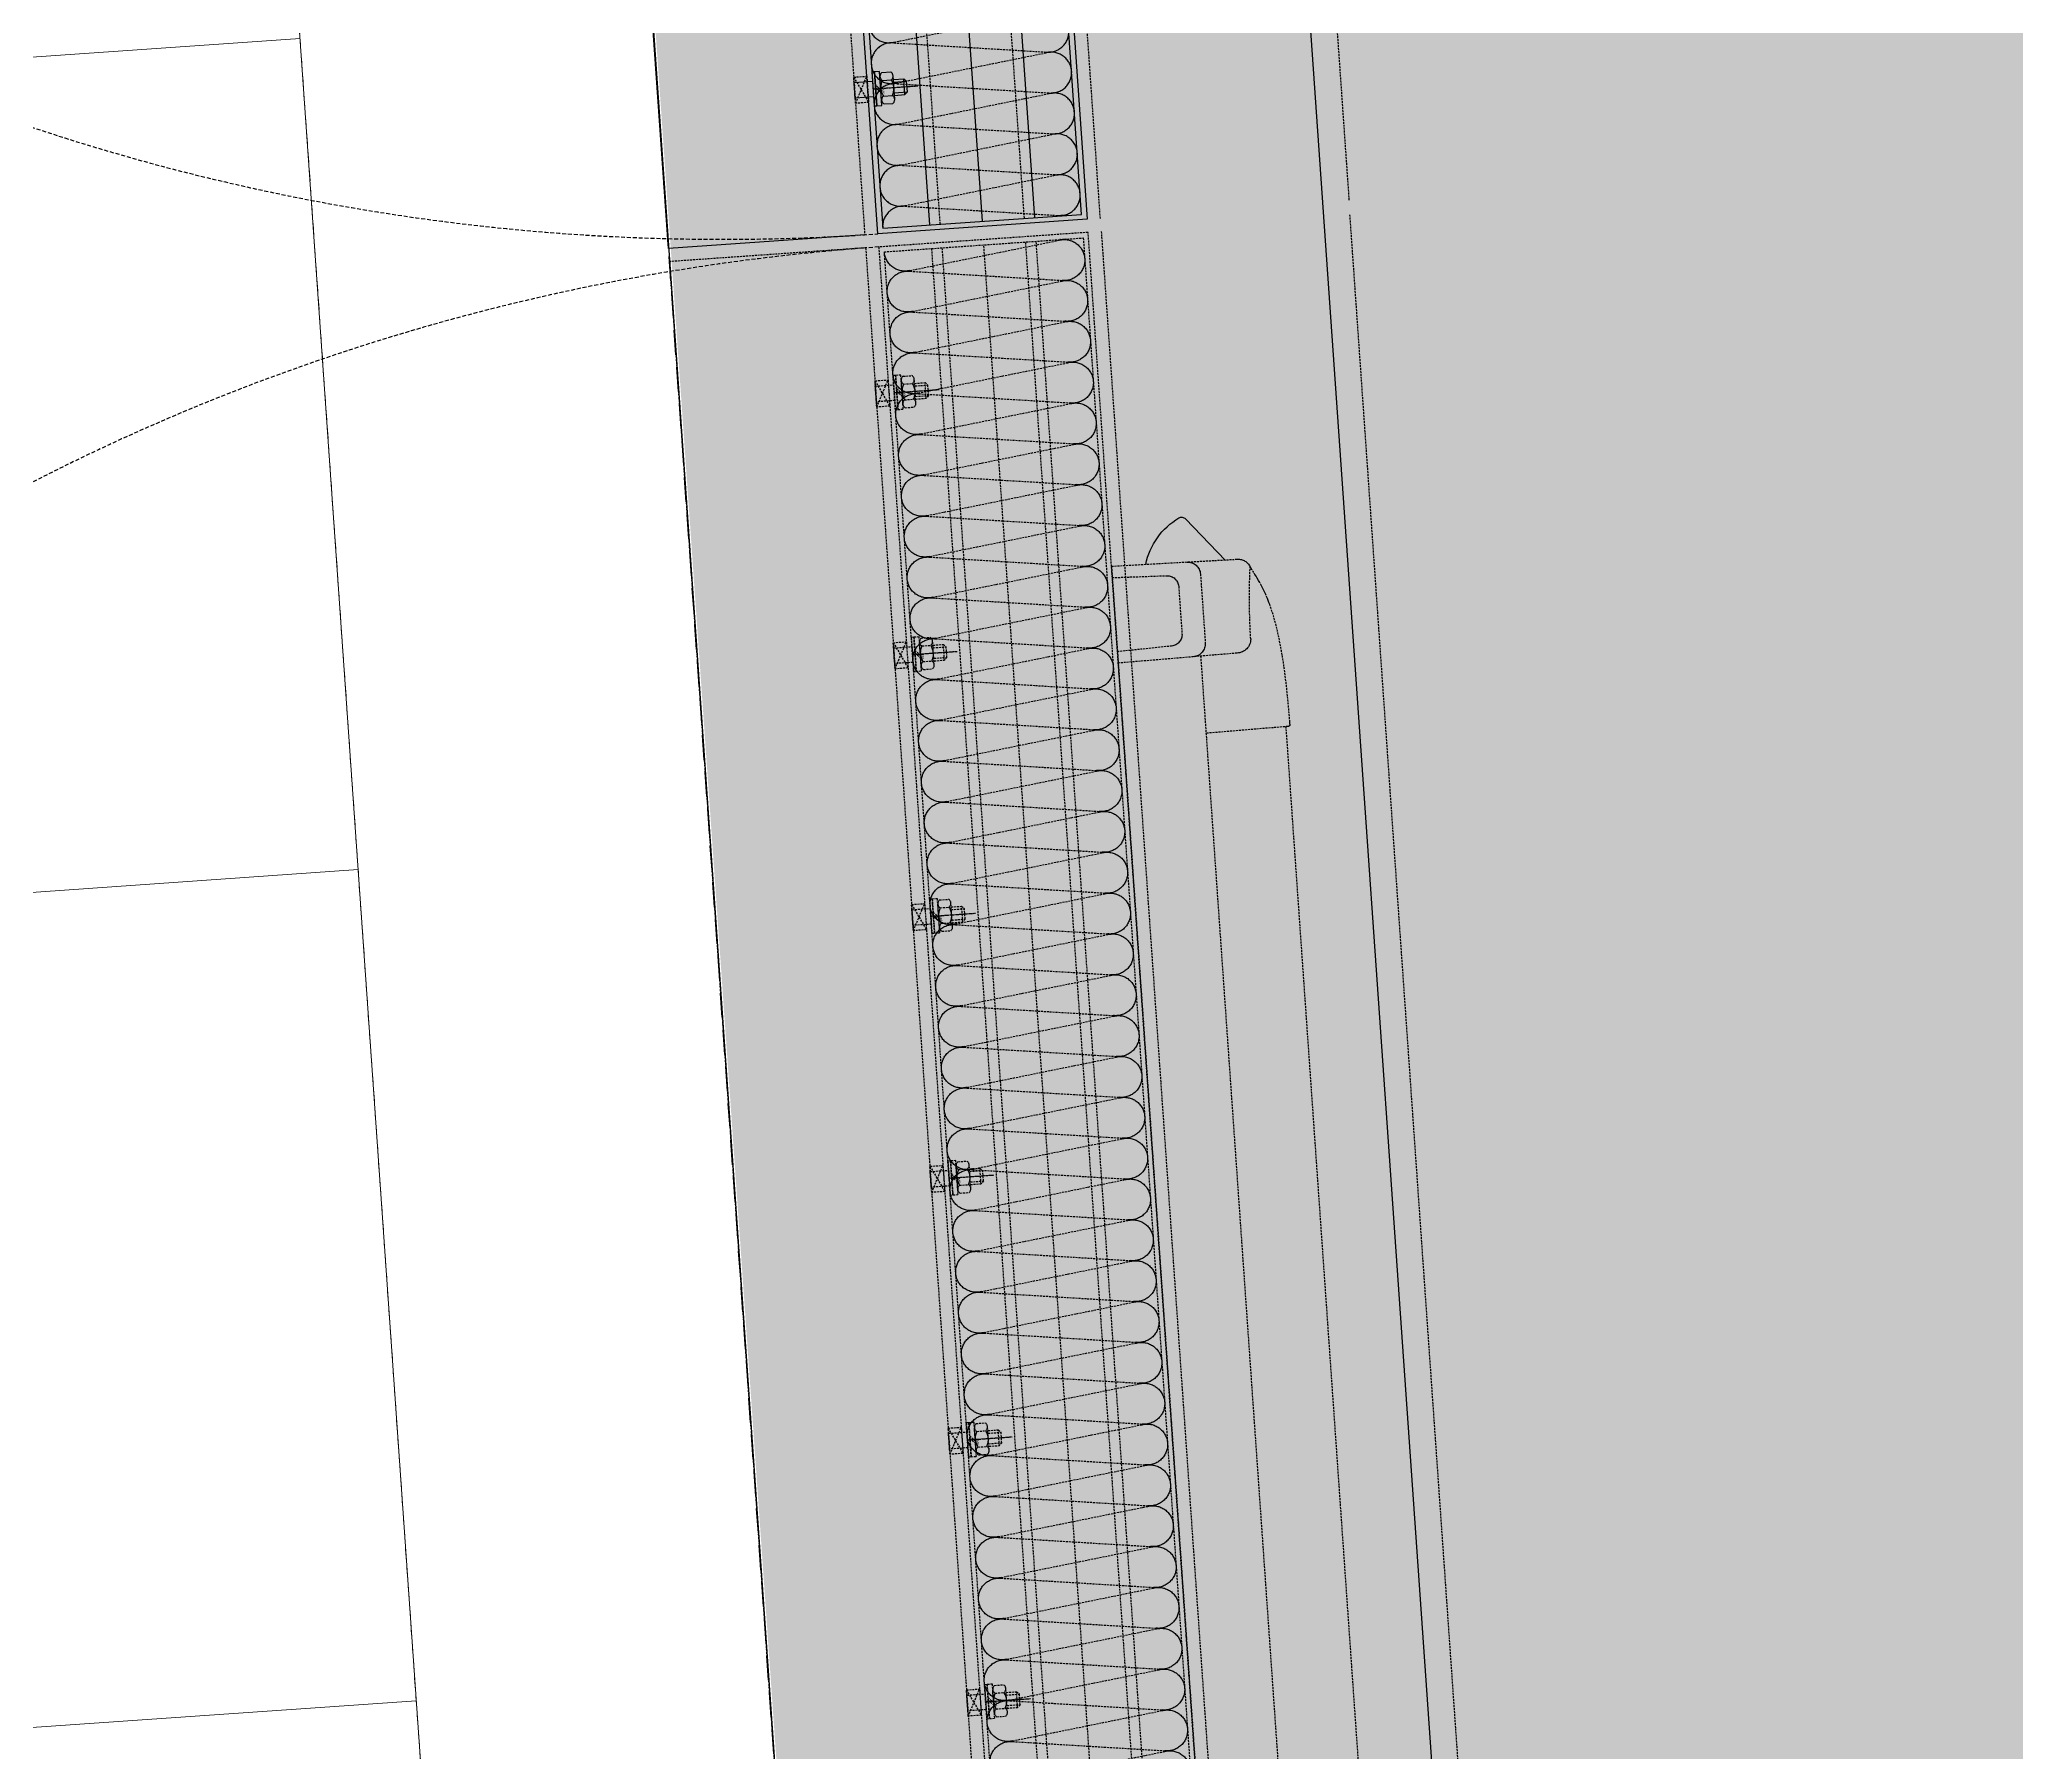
# Model space of a CAD drawing. Header units: millimetres. Extents: x 306 to 836129804, y -168137 to 818603917.
# Drawn here: x 834506310 to 834507064, y 818000750 to 818001403 of the extents above; entities that cross this region are included whole.
import ezdxf
from ezdxf.xclip import XClip

# ---------------------------------------------------------------- set-up
doc = ezdxf.new("R2010")
doc.units = ezdxf.units.MM
doc.header["$LTSCALE"] = 3
doc.header["$XCLIPFRAME"] = 0
doc.header["$PDMODE"] = 3
doc.header["$PDSIZE"] = 0.1
for name, pattern in [('ACAD_ISO03W100', [30, 12, -18]), ('B0701', [2.34375, 1.5625, -0.78125]), ('B0703', [4.6875, 3.125, -1.5625]), ('CENTER', [2, 1.25, -0.25, 0.25, -0.25]), ('DASHED', [0.75, 0.5, -0.25]), ('HIDDEN', [0.375, 0.25, -0.125])]:
    doc.linetypes.add(name, pattern=pattern)
doc.layers.get('Defpoints').update_dxf_attribs({"color": 32})
for name, color, linetype in [('2', 6, 'Continuous'), ('_LTC', 251, 'Continuous'), ('ALUM', 251, 'Continuous'), ('ALUM-V', 251, 'Continuous'), ('EXTRUSION-V', 251, 'Continuous'), ('FASTENER', 251, 'Continuous'), ('INSUL', 8, 'HIDDEN'), ('STEEL-V', 251, 'Continuous')]:
    doc.layers.add(name, color=color, linetype=linetype)
for name, color, linetype, lineweight in [('Eva-New', 1, 'ACAD_ISO03W100', 18), ('Hatch (LTC&CB)', 252, 'Continuous', 35), ('UAJ-23FLOR-h', 251, 'Continuous', 9), ('UAJ-23FLOR-y', 251, 'B0701', 9), ('UAJ-23FLOR-z', 251, 'B0703', 9)]:
    doc.layers.add(name, color=color, linetype=linetype, lineweight=lineweight)
doc.layers.add('GRID', color=7, linetype='Continuous', true_color=0x000000)
doc.styles.add('Inhabit', font='ARIALN.TTF')

# ---------------------------------------------------------------- blocks, each defined once
blk = doc.blocks.new('A$C77EA75BF')
for p, q in [((0, 0), (0.67, -48.07)), ((0, 0), (589.97, 0)), ((4.35, 0), (5.07, -20.75)), ((31.93, -20.75), (32.65, 0)), ((36.6, -28.69), (37, 0)), ((9.47, -25), (27.53, -25)), ((36.36, -45.48), (36.6, -28.44)), ((5.4, -33.62), (31.6, -33.62)), ((36.56, -31.5), (588.57, -31.5)), ((65.59, -62.86), (66.01, -31.5)), ((65.51, -62), (591.68, -62))]:
    blk.add_line(p, q)
blk.add_lwpolyline([(3.91, -52.68, -0.038296), (4.34, -52.88)], format="xyb")
at = {"flags": 128}
blk.add_lwpolyline([(64.79, -63.65), (64, -63.65), (62.52, -63.64), (61.06, -63.62), (59.62, -63.6), (58.22, -63.58), (56.84, -63.55), (55.48, -63.52), (54.02, -63.48), (52.59, -63.43), (51.19, -63.38), (49.82, -63.32), (48.48, -63.26), (47.17, -63.19), (45.89, -63.12), (44.63, -63.04), (43.4, -62.96), (42.2, -62.87), (41.04, -62.78), (39.91, -62.69), (38.8, -62.59), (37.72, -62.48), (36.65, -62.37), (35.59, -62.26), (34.56, -62.14), (33.56, -62.02), (32.57, -61.89), (31.63, -61.76), (30.71, -61.63), (29.81, -61.49), (28.93, -61.35), (27.9, -61.18), (26.91, -61.01), (25.94, -60.83), (25, -60.64), (24.08, -60.45), (23.19, -60.26), (22.25, -60.04), (21.33, -59.82), (20.45, -59.59), (19.58, -59.36), (18.74, -59.12), (17.95, -58.89), (17.17, -58.65), (16.41, -58.41), (15.68, -58.16), (14.83, -57.86), (14.01, -57.56), (13.21, -57.25), (12.43, -56.94), (11.68, -56.62), (10.95, -56.3), (10.1, -55.91), (9.27, -55.52), (8.47, -55.12), (7.68, -54.72), (6.92, -54.32), (5.94, -53.78), (4.98, -53.24), (4.34, -52.88)], dxfattribs=at)
for centre, radius, start, end in [((9.47, -20.6), 4.4, 182, 270), ((27.53, -20.6), 4.4, 270, 358), ((5.4, -28.62), 5, 180.79999, 270), ((31.6, -28.62), 5, 270, 359.19999), ((5.67, -48), 5, 180.8, 249.38045), ((33.86, -314.18), 263.21, 90.54523, 96.53399), ((30.99, -45.62), 5.37, 273.86502, 1.57331), ((64.79, -62.85), 0.8, 269.84894, 359.25)]:
    blk.add_arc(centre, radius, start, end)
at = {"layer": 'Defpoints'}
blk.add_lwpolyline([(0.26, -13.06, 0.211682), (-16.58, -26.91, 0.347661), (-16.07, -29.34), (0.87, -43.55)], format="xyb", dxfattribs=at)
blk = doc.blocks.new('*U1579')
at = {"linetype": 'ByBlock'}
for points in [[(148.2, -76, -0.467808), (140.53, -66.81), (148.07, -9.19, 0.467808), (140.4, 0)], [(163.8, -76, -0.467808), (156.13, -66.81), (163.67, -9.19, 0.467808), (156, 0)], [(163.8, -76, 0.467808), (171.47, -66.81), (163.93, -9.19, -0.467808), (171.6, 0)], [(179.4, -76, -0.467808), (171.73, -66.81), (179.27, -9.19, 0.467808), (171.6, 0)], [(226.2, -76, -0.467808), (218.53, -66.81), (226.07, -9.19, 0.467808), (218.4, 0)], [(241.8, -76, -0.467808), (234.13, -66.81), (241.67, -9.19, 0.467808), (234, 0)], [(241.8, -76, 0.467808), (249.47, -66.81), (241.93, -9.19, -0.467808), (249.6, 0)], [(257.4, -76, -0.467808), (249.73, -66.81), (257.27, -9.19, 0.467808), (249.6, 0)], [(273, -76, -0.467808), (265.33, -66.81), (272.87, -9.19, 0.467808), (265.2, 0)], [(273, -76, 0.467808), (280.67, -66.81), (273.13, -9.19, -0.467808), (280.8, 0)], [(304.2, -76, -0.467808), (296.53, -66.81), (304.07, -9.19, 0.467808), (296.4, 0)], [(319.8, -76, 0.467808), (327.47, -66.81), (319.93, -9.19, -0.467808), (327.6, 0)], [(335.4, -76, -0.467808), (327.73, -66.81), (335.27, -9.19, 0.467808), (327.6, 0)], [(351, -76, -0.467808), (343.33, -66.81), (350.87, -9.19, 0.467808), (343.2, 0)], [(351, -76, 0.467808), (358.67, -66.81), (351.13, -9.19, -0.467808), (358.8, 0)], [(366.6, -76, 0.467808), (374.27, -66.81), (366.73, -9.19, -0.467808), (374.4, 0)], [(382.2, -76, -0.467808), (374.53, -66.81), (382.07, -9.19, 0.467808), (374.4, 0)], [(397.8, -76, -0.467808), (390.13, -66.81), (397.67, -9.19, 0.467808), (390, 0)], [(397.8, -76, 0.467808), (405.47, -66.81), (397.93, -9.19, -0.467808), (405.6, 0)], [(413.4, -76, -0.467808), (405.73, -66.81), (413.27, -9.19, 0.467808), (405.6, 0)], [(429, -76, -0.467808), (421.33, -66.81), (428.87, -9.19, 0.467808), (421.2, 0)], [(429, -76, 0.467808), (436.67, -66.81), (429.13, -9.19, -0.467808), (436.8, 0)], [(444.6, -76, 0.467808), (452.27, -66.81), (444.73, -9.19, -0.467808), (452.4, 0)], [(460.2, -76, -0.467808), (452.53, -66.81), (460.07, -9.19, 0.467808), (452.4, 0)], [(475.8, -76, 0.467808), (483.47, -66.81), (475.93, -9.19, -0.467808), (483.6, 0)], [(491.4, -76, 0.467808), (499.07, -66.81), (491.53, -9.19, -0.467808), (499.2, 0)], [(507, -76, 0.467808), (514.67, -66.81), (507.13, -9.19, -0.467808), (514.8, 0)], [(522.6, -76, -0.467808), (514.93, -66.81), (522.47, -9.19, 0.467808), (514.8, 0)], [(522.6, -76, 0.467808), (530.27, -66.81), (522.73, -9.19, -0.467808), (530.4, 0)], [(538.2, -76, -0.467808), (530.53, -66.81), (538.07, -9.19, 0.467808), (530.4, 0)], [(538.2, -76, 0.467808), (545.87, -66.81), (538.33, -9.19, -0.467808), (546, 0)], [(553.8, -76, -0.467808), (546.13, -66.81), (553.67, -9.19, 0.467808), (546, 0)], [(553.8, -76, 0.467808), (561.47, -66.81), (553.93, -9.19, -0.467808), (561.6, 0)], [(569.4, -76, -0.467808), (561.73, -66.81), (569.27, -9.19, 0.467808), (561.6, 0)], [(569.4, -76, 0.467808), (577.07, -66.81), (569.53, -9.19, -0.467808), (577.2, 0)], [(585, -76, -0.467808), (577.33, -66.81), (584.87, -9.19, 0.467808), (577.2, 0)], [(585, -76, 0.467808), (592.67, -66.81), (585.13, -9.19, -0.467808), (592.8, 0)], [(600.6, -76, -0.467808), (592.93, -66.81), (600.47, -9.19, 0.467808), (592.8, 0)], [(600.6, -76, 0.467808), (608.27, -66.81), (600.73, -9.19, -0.467808), (608.4, 0)], [(616.2, -76, -0.467808), (608.53, -66.81), (616.07, -9.19, 0.467808), (608.4, 0)], [(616.2, -76, 0.467808), (623.87, -66.81), (616.33, -9.19, -0.467808), (624, 0)], [(631.8, -76, -0.467808), (624.13, -66.81), (631.67, -9.19, 0.467808), (624, 0)], [(631.8, -76, 0.467808), (639.47, -66.81), (631.93, -9.19, -0.467808), (639.6, 0)], [(647.4, -76, -0.467808), (639.73, -66.81), (647.27, -9.19, 0.467808), (639.6, 0)], [(647.4, -76, 0.467808), (655.07, -66.81), (647.53, -9.19, -0.467808), (655.2, 0)], [(663, -76, -0.467808), (655.33, -66.81), (662.87, -9.19, 0.467808), (655.2, 0)], [(663, -76, 0.467808), (670.67, -66.81), (663.13, -9.19, -0.467808), (670.8, 0)], [(678.6, -76, -0.467808), (670.93, -66.81), (678.47, -9.19, 0.467808), (670.8, 0)], [(678.6, -76, 0.467808), (686.27, -66.81), (678.73, -9.19, -0.467808), (686.4, 0)], [(694.2, -76, -0.467808), (686.53, -66.81), (694.07, -9.19, 0.467808), (686.4, 0)], [(694.2, -76, 0.467808), (701.87, -66.81), (694.33, -9.19, -0.467808), (702, 0)], [(709.8, -76, -0.467808), (702.13, -66.81), (709.67, -9.19, 0.467808), (702, 0)], [(709.8, -76, 0.467808), (717.47, -66.81), (709.93, -9.19, -0.467808), (717.6, 0)], [(725.4, -76, -0.467808), (717.73, -66.81), (725.27, -9.19, 0.467808), (717.6, 0)], [(725.4, -76, 0.467808), (733.07, -66.81), (725.53, -9.19, -0.467808), (733.2, 0)], [(148.2, -76, 0.467808), (155.87, -66.81), (148.33, -9.19, -0.467808), (156, 0)], [(179.4, -76, 0.467808), (187.07, -66.81), (179.53, -9.19, -0.467808), (187.2, 0)], [(195, -76, -0.467808), (187.33, -66.81), (194.87, -9.19, 0.467808), (187.2, 0)], [(195, -76, 0.467808), (202.67, -66.81), (195.13, -9.19, -0.467808), (202.8, 0)], [(210.6, -76, -0.467808), (202.93, -66.81), (210.47, -9.19, 0.467808), (202.8, 0)], [(210.6, -76, 0.467808), (218.27, -66.81), (210.73, -9.19, -0.467808), (218.4, 0)], [(226.2, -76, 0.467808), (233.87, -66.81), (226.33, -9.19, -0.467808), (234, 0)], [(257.4, -76, 0.467808), (265.07, -66.81), (257.53, -9.19, -0.467808), (265.2, 0)], [(288.6, -76, -0.467808), (280.93, -66.81), (288.47, -9.19, 0.467808), (280.8, 0)], [(288.6, -76, 0.467808), (296.27, -66.81), (288.73, -9.19, -0.467808), (296.4, 0)], [(304.2, -76, 0.467808), (311.87, -66.81), (304.33, -9.19, -0.467808), (312, 0)], [(319.8, -76, -0.467808), (312.13, -66.81), (319.67, -9.19, 0.467808), (312, 0)], [(335.4, -76, 0.467808), (343.07, -66.81), (335.53, -9.19, -0.467808), (343.2, 0)], [(366.6, -76, -0.467808), (358.93, -66.81), (366.47, -9.19, 0.467808), (358.8, 0)], [(382.2, -76, 0.467808), (389.87, -66.81), (382.33, -9.19, -0.467808), (390, 0)], [(413.4, -76, 0.467808), (421.07, -66.81), (413.53, -9.19, -0.467808), (421.2, 0)], [(444.6, -76, -0.467808), (436.93, -66.81), (444.47, -9.19, 0.467808), (436.8, 0)], [(460.2, -76, 0.467808), (467.87, -66.81), (460.33, -9.19, -0.467808), (468, 0)], [(475.8, -76, -0.467808), (468.13, -66.81), (475.67, -9.19, 0.467808), (468, 0)], [(491.4, -76, -0.467808), (483.73, -66.81), (491.27, -9.19, 0.467808), (483.6, 0)], [(507, -76, -0.467808), (499.33, -66.81), (506.87, -9.19, 0.467808), (499.2, 0)]]:
    blk.add_lwpolyline(points, format="xyb", dxfattribs=at)
blk = doc.blocks.new('Alum. profile - 03 front')
at = {"layer": 'Defpoints'}
blk.add_point((0, 0, 0), dxfattribs=at)
blk = doc.blocks.new('M6 E Nut1')
at = {"linetype": 'ByBlock'}
for p, q in [((4.5, 8), (-4.5, 8)), ((-3, 12), (-2, 13)), ((-3, 8), (-3, 12)), ((2, 13), (-2, 13)), ((2, 13), (3, 12)), ((3, 8), (3, 12)), ((-6, 3.8), (-6, 7.2)), ((4.5, 3), (-4.5, 3)), ((-3, 3.8), (-3, 7.2)), ((-1.5, 1), (0.5, 3)), ((-0.5, 1), (1.5, 3)), ((3, 3.8), (3, 7.2)), ((6, 3.8), (6, 7.2))]:
    blk.add_line(p, q, dxfattribs=at)
for points in [[(6.5, 1), (6.5, 3), (-6.5, 3), (-6.5, 1)], [(6.5, 0), (6.5, 1), (-6.5, 1), (-6.5, 0)]]:
    blk.add_lwpolyline(points, close=True, dxfattribs=at)
for centre, radius, start, end in [((-4.5, 6.2), 1.8, 33.62643, 146.37357), ((0, 2), 6, 60, 120), ((4.5, 6.2), 1.8, 33.62643, 146.37357), ((-4.5, 4.8), 1.8, 213.62643, 326.37357), ((0, 9), 6, 240, 300), ((4.5, 4.8), 1.8, 213.62643, 326.37357)]:
    blk.add_arc(centre, radius, start, end, dxfattribs=at)
at = {"layer": '2', "linetype": 'CENTER', "ltscale": 0.1}
blk.add_line((0, 0), (0, 17.12), dxfattribs=at)
at = {"layer": '2', "linetype": 'ByBlock'}
for p, q in [((3, 12), (-3, 12)), ((-2, 8), (-2, 13)), ((2, 8), (2, 13))]:
    blk.add_line(p, q, dxfattribs=at)
at = {"layer": 'Defpoints', "style": 'Inhabit'}
blk.add_text('M6', height=1, dxfattribs=at).set_placement((0.25, 3.25))
blk = doc.blocks.new('EWS4-1 Door LEAFT L - 2')
at = {"layer": 'ALUM'}
for points in [[(-69348.53, 15049.35), (-69348.53, 14969.35), (-70168.03, 14969.35, -0.414214), (-70170.03, 14971.35), (-70170.03, 15016.35), (-70168.03, 15016.35), (-70168.03, 14972.35, 0.414214), (-70167.03, 14971.35), (-69350.53, 14971.35)], [(-69350.53, 14971.35), (-69350.53, 15047.35), (-70073.53, 15047.35, 0.414214), (-70074.03, 15046.85), (-70074.03, 15032.85, -0.414214), (-70076.53, 15030.35), (-70090.53, 15030.35), (-70090.53, 15032.35), (-70076.53, 15032.35, 0.414214), (-70076.03, 15032.85), (-70076.03, 15046.85, -0.414214), (-70073.53, 15049.35), (-69348.53, 15049.35)]]:
    blk.add_lwpolyline(points, format="xyb", dxfattribs=at)
at = {"layer": 'ALUM-V', "linetype": 'HIDDEN'}
for p, q in [((-69398.75, 14964.35), (-69408.75, 14969.35)), ((-69408.75, 14964.35), (-69398.75, 14969.35))]:
    blk.add_line(p, q, dxfattribs=at)
blk.add_lwpolyline([(-69408.75, 14969.35), (-69398.75, 14969.35), (-69398.75, 14964.35), (-69408.75, 14964.35)], close=True, dxfattribs=at)
at = {"layer": 'EXTRUSION-V'}
blk.add_line((-69348.53, 14889.35), (-70170.03, 14889.35), dxfattribs=at)
blk.add_lwpolyline([(-69348.53, 14964.35), (-69348.53, 14889.35)], dxfattribs=at)
at = {"layer": 'FASTENER', "elevation": 0}
blk.add_lwpolyline([(-69406.75, 14971.35), (-69400.75, 14971.35), (-69400.75, 14964.35), (-69406.75, 14964.35)], close=True, dxfattribs=at)
at = {"layer": 'GRID'}
blk.add_line((-70188.76, 15009.35), (-69350.53, 15009.35), dxfattribs=at)
at = {"layer": 'STEEL-V', "linetype": 'HIDDEN'}
for p, q in [((-70076.03, 15025.35), (-69350.53, 15025.35)), ((-69350.53, 14993.35), (-70076.03, 14993.35))]:
    blk.add_line(p, q, dxfattribs=at)
at = {"layer": 'STEEL-V'}
blk.add_lwpolyline([(-69350.53, 14989.35), (-70076.03, 14989.35), (-70076.03, 15029.35), (-69350.53, 15029.35)], dxfattribs=at)
at = {"rotation": 180}
blk.add_blockref('Alum. profile - 03 front', (-69403.75, 14964.35), dxfattribs=at)
at = {"layer": 'FASTENER'}
blk.add_blockref('M6 E Nut1', (-69403.75, 14971.35), dxfattribs=at)
at = {"layer": 'INSUL'}
ref = blk.add_blockref('*U1579', (-70076.03, 15047.35), dxfattribs=at)
XClip(ref).set_block_clipping_path([(-5.8191438213, -76), (725.5, 0)])
blk = doc.blocks.new('Double Door EWS4.1 - Type 1')
at = {"layer": 'INSUL', "linetype": 'HIDDEN'}
for p, q in [((-65259.05995, 15025.35489), (-65984.55995, 15025.35489)), ((-65984.55995, 14993.35489), (-65259.05995, 14993.35489)), ((-65925.77708, 14964.35489), (-65935.77708, 14969.35489)), ((-65935.77708, 14964.35489), (-65925.77708, 14969.35489)), ((-65825.77708, 14964.35489), (-65835.77708, 14969.35489)), ((-65835.77708, 14964.35489), (-65825.77708, 14969.35489)), ((-65725.77708, 14964.35489), (-65735.77708, 14969.35489)), ((-65735.77708, 14964.35489), (-65725.77708, 14969.35489)), ((-65625.77708, 14964.35489), (-65635.77708, 14969.35489)), ((-65635.77708, 14964.35489), (-65625.77708, 14969.35489)), ((-65525.77708, 14964.35489), (-65535.77708, 14969.35489)), ((-65535.77708, 14964.35489), (-65525.77708, 14969.35489)), ((-65425.77708, 14964.35489), (-65435.77708, 14969.35489)), ((-65435.77708, 14964.35489), (-65425.77708, 14969.35489))]:
    blk.add_line(p, q, dxfattribs=at)
at = {"layer": 'INSUL'}
for p, q in [((-65146.33299, 15009.35489), (-65984.55995, 15009.35489)), ((-66813.05995, 14964.35489), (-65991.55995, 14964.35489)), ((-65986.55995, 14964.35489), (-65165.05995, 14964.35489)), ((-65986.55995, 14889.35489), (-65165.05995, 14889.35489))]:
    blk.add_line(p, q, dxfattribs=at)
for points in [[(-65991.55995, 15054.35489), (-66789.05995, 15054.35489), (-66789.05995, 15149.35489), (-65991.55995, 15149.35489)], [(-65986.55995, 15054.35489), (-65189.05995, 15054.35489), (-65189.05995, 15149.35489), (-65986.55995, 15149.35489)], [(-65984.55995, 14989.35489), (-65259.05995, 14989.35489), (-65259.05995, 15029.35489), (-65984.55995, 15029.35489)], [(-65986.55995, 14964.35489), (-65986.55995, 14889.35489)]]:
    blk.add_lwpolyline(points, dxfattribs=at)
blk.add_lwpolyline([(-65986.55995, 15049.35489), (-65986.55995, 14969.35489), (-65167.05995, 14969.35489, 0.414213562), (-65165.05995, 14971.35489), (-65165.05995, 15016.35489), (-65167.05995, 15016.35489), (-65167.05995, 14972.35489, -0.414213562), (-65168.05995, 14971.35489), (-65984.55995, 14971.35489), (-65984.55995, 15047.35489), (-65261.55995, 15047.35489, -0.414213562), (-65261.05995, 15046.85489), (-65261.05995, 15032.85489, 0.414213562), (-65258.55995, 15030.35489), (-65244.55995, 15030.35489), (-65244.55995, 15032.35489), (-65258.55995, 15032.35489, -0.414213562), (-65259.05995, 15032.85489), (-65259.05995, 15046.85489, 0.414213562), (-65261.55995, 15049.35489)], format="xyb", close=True, dxfattribs=at)
at = {"layer": 'INSUL', "elevation": 0}
for points in [[(-65933.77708, 14971.35489), (-65927.77708, 14971.35489), (-65927.77708, 14964.35489), (-65933.77708, 14964.35489)], [(-65833.77708, 14971.35489), (-65827.77708, 14971.35489), (-65827.77708, 14964.35489), (-65833.77708, 14964.35489)], [(-65733.77708, 14971.35489), (-65727.77708, 14971.35489), (-65727.77708, 14964.35489), (-65733.77708, 14964.35489)], [(-65633.77708, 14971.35489), (-65627.77708, 14971.35489), (-65627.77708, 14964.35489), (-65633.77708, 14964.35489)], [(-65533.77708, 14971.35489), (-65527.77708, 14971.35489), (-65527.77708, 14964.35489), (-65533.77708, 14964.35489)], [(-65433.77708, 14971.35489), (-65427.77708, 14971.35489), (-65427.77708, 14964.35489), (-65433.77708, 14964.35489)]]:
    blk.add_lwpolyline(points, close=True, dxfattribs=at)
at = {"layer": 'INSUL', "linetype": 'HIDDEN'}
for points in [[(-65935.77708, 14969.35489), (-65925.77708, 14969.35489), (-65925.77708, 14964.35489), (-65935.77708, 14964.35489)], [(-65835.77708, 14969.35489), (-65825.77708, 14969.35489), (-65825.77708, 14964.35489), (-65835.77708, 14964.35489)], [(-65735.77708, 14969.35489), (-65725.77708, 14969.35489), (-65725.77708, 14964.35489), (-65735.77708, 14964.35489)], [(-65635.77708, 14969.35489), (-65625.77708, 14969.35489), (-65625.77708, 14964.35489), (-65635.77708, 14964.35489)], [(-65535.77708, 14969.35489), (-65525.77708, 14969.35489), (-65525.77708, 14964.35489), (-65535.77708, 14964.35489)], [(-65435.77708, 14969.35489), (-65425.77708, 14969.35489), (-65425.77708, 14964.35489), (-65435.77708, 14964.35489)]]:
    blk.add_lwpolyline(points, close=True, dxfattribs=at)
at = {"layer": 'INSUL', "linetype": 'DASHED'}
for centre, start, end in [((-66827.05995, 14969.35489), 273.98433668, 0), ((-65151.05995, 14969.35489), 180, 266.01566332)]:
    blk.add_arc(centre, 835.5, start, end, dxfattribs=at)
at = {"layer": 'INSUL'}
ref = blk.add_blockref('A$C77EA75BF', (-65859.03279, 15049.35489), dxfattribs=dict(at, xscale=-0.9999999999999993, rotation=180))
XClip(ref).set_block_clipping_path([(-88.0612120269, -100), (680.0561626365, 6.9104460813)])
for name, p in [('EWS4-1 Door LEAFT L - 2', (3356.969, 0)), ('M6 E Nut1', (-65930.77708, 14971.35489)), ('M6 E Nut1', (-65830.77708, 14971.35489)), ('M6 E Nut1', (-65730.77708, 14971.35489)), ('M6 E Nut1', (-65630.77708, 14971.35489)), ('M6 E Nut1', (-65530.77708, 14971.35489)), ('M6 E Nut1', (-65430.77708, 14971.35489))]:
    blk.add_blockref(name, p, dxfattribs=at)
ref = blk.add_blockref('*U1579', (-65259.05995, 15047.35489), dxfattribs=dict(at, xscale=-0.9999999999999997))
XClip(ref).set_block_clipping_path([(-5.8191438213, -76), (725.5, 0)])
at = {"layer": 'INSUL', "rotation": 180}
for p in [(-65930.77708, 14964.35489), (-65830.77708, 14964.35489), (-65730.77708, 14964.35489), (-65630.77708, 14964.35489), (-65530.77708, 14964.35489), (-65430.77708, 14964.35489)]:
    blk.add_blockref('Alum. profile - 03 front', p, dxfattribs=at)
blk = doc.blocks.new('FAC-00-0')
at = {"layer": '_LTC'}
blk.add_line((834509659.74, 817960427.03), (834506006.93, 818012678.99), dxfattribs=at)
blk.add_line((834509659.74, 817960427.03), (834506006.93, 818012678.99), dxfattribs=at)
blk.add_lwpolyline([(834506012.71, 818013915.74, 0.173906), (834505738.1, 818012940.88), (834510531.17, 817944377.97)], format="xyb", dxfattribs=at)
ref = blk.add_blockref('Double Door EWS4.1 - Type 1', (834496299.14, 817934454.17), dxfattribs=dict(at, rotation=273.998908431359))
XClip(ref).set_block_clipping_path([(-64872.4219481945, 13973.6775816679), (-64872.4219478369, 15339.3548941612), (-66924.505946517, 15339.3548948765), (-67029.0599572659, 15339.3548947573), (-67029.0599575043, 15139.3548893929), (-66924.5059466362, 15139.3548856974), (-66924.5059468746, 13973.6775821447)])
blk = doc.blocks.new('*U1686')
at = {"layer": 'UAJ-23FLOR-h'}
h = blk.add_hatch(dxfattribs=at)
h.set_pattern_fill('ANSI31', color=256, scale=100, angle=315)
h.set_pattern_definition([(0, (375, 54749.3), (9e-14, 317.5), [])])
h.paths.add_polyline_path([(0, 5156.94), (0, 50592.34), (575, 50592.34), (575, 5156.94)])
blk.add_line((575, 50543.5), (575, 4656.94), dxfattribs=at)

msp = doc.modelspace()

# ---------------------------------------------------------------- hatches: boundary and pattern name
at = {"layer": 'Hatch (LTC&CB)', "ltscale": 0.5}
h = msp.add_hatch(color=256, dxfattribs=at)
h.dxf.hatch_style = 1
h.paths.add_polyline_path([(834513554.29, 817967164.18), (834513136, 817973147.6), (834516444.25, 817973378.87), (834516862.53, 817967395.46)])
edge = h.paths.add_edge_path()
edge.add_line((834574531.3, 818045981.85), (834554099.93, 818044553.54))
edge.add_line((834554099.93, 818044553.54), (834551123.82, 818044183.81))
edge.add_line((834551123.82, 818044183.81), (834548209.02, 818043477.52))
edge.add_line((834548209.02, 818043477.52), (834545391.37, 818042450.02))
edge.add_line((834545391.37, 818042450.02), (834542706.16, 818041114.16))
edge.add_line((834542706.16, 818041114.16), (834540186.99, 818039486.67))
edge.add_line((834540186.99, 818039486.67), (834537891.07, 818037557.01))
edge.add_line((834537891.07, 818037557.01), (834535879.14, 818035334.02))
edge.add_line((834535879.14, 818035334.02), (834535855.39, 818035294.27))
edge.add_line((834535855.39, 818035294.27), (834532032.68, 818042572.44))
edge.add_line((834532032.68, 818042572.44), (834531164.1, 818043800.12))
edge.add_line((834531164.1, 818043800.12), (834530021.26, 818044771.39))
edge.add_line((834530021.26, 818044771.39), (834528673.24, 818045435.27))
edge.add_line((834528673.24, 818045435.27), (834527205.39, 818045748.66))
edge.add_line((834527205.39, 818045748.66), (834506196.35, 818045615.42))
edge.add_arc((834506271.18, 818044617.84), 1000.38, 94.28951, 184.83856)
edge.add_line((834505274.36, 818044533.46), (834507175.03, 818017345.07))
edge.add_arc((834508006.22, 818017538.07), 853.3, 193.07214, 241.77505)
edge.add_line((834507602.67, 818016786.23), (834508069.12, 818016499.34))
edge.add_line((834508069.12, 818016499.34), (834506033.08, 818013635.89))
edge.add_arc((834507255.72, 818012765.19), 1500.99, 144.54376, 184.71184)
edge.add_line((834505759.81, 818012641.9), (834510574.83, 817943764.99))
edge.add_arc((834512461.43, 817944222.08), 1941.18, 193.61927, 275.77695)
edge.add_line((834512656.82, 817942290.76), (834514135.01, 817942432.78))
edge.add_line((834514135.01, 817942432.78), (834515639.59, 817942609.68))
edge.add_line((834515639.59, 817942609.68), (834517125.22, 817942816.57))
edge.add_line((834517125.22, 817942816.57), (834518606.13, 817943054.96))
edge.add_line((834518606.13, 817943054.96), (834520081.64, 817943324.75))
edge.add_line((834520081.64, 817943324.75), (834521550.68, 817943623.44))
edge.add_line((834521550.68, 817943623.44), (834523003.19, 817943997.23))
edge.add_line((834523003.19, 817943997.23), (834524434.68, 817944444.85))
edge.add_line((834524434.68, 817944444.85), (834525841.39, 817944965.11))
edge.add_line((834525841.39, 817944965.11), (834527219.64, 817945556.66))
edge.add_line((834527219.64, 817945556.66), (834528566.47, 817946218.34))
edge.add_line((834528566.47, 817946218.34), (834529949.2, 817946963.01))
edge.add_line((834529949.2, 817946963.01), (834530025.44, 817945888.66))
edge.add_line((834530025.44, 817945888.66), (834530524.23, 817945923.52))
edge.add_line((834530524.23, 817945923.52), (834531068.33, 817946109.87))
edge.add_line((834531068.33, 817946109.87), (834531037.86, 817946545.85))
edge.add_line((834531037.86, 817946545.85), (834533865.26, 817946000.05))
edge.add_line((834533865.26, 817946000.05), (834536130.1, 817945599.45))
edge.add_line((834536130.1, 817945599.45), (834538400.19, 817945229.73))
edge.add_line((834538400.19, 817945229.73), (834540675.13, 817944891.13))
edge.add_line((834540675.13, 817944891.13), (834542954.49, 817944583.73))
edge.add_line((834542954.49, 817944583.73), (834545237.87, 817944307.69))
edge.add_line((834545237.87, 817944307.69), (834547578.81, 817944055.87))
edge.add_line((834547578.81, 817944055.87), (834549775.21, 817943852.72))
edge.add_line((834549775.21, 817943852.72), (834552166.67, 817943704.7))
edge.add_line((834552166.67, 817943704.7), (834554408.01, 817943602.51))
edge.add_line((834554408.01, 817943602.51), (834556706.87, 817943525.93))
edge.add_line((834556706.87, 817943525.93), (834559062.75, 817943492.25))
edge.add_line((834559062.75, 817943492.25), (834561264.8, 817943499.61))
edge.add_line((834561264.8, 817943499.61), (834563662.81, 817943545.82))
edge.add_line((834563662.81, 817943545.82), (834565905.08, 817943629.54))
edge.add_line((834565905.08, 817943629.54), (834568202.22, 817943747.6))
edge.add_line((834568202.22, 817943747.6), (834570497.17, 817943902.49))
edge.add_line((834570497.17, 817943902.49), (834572789.34, 817944094.16))
edge.add_line((834572789.34, 817944094.16), (834575076.89, 817944322.45))
edge.add_line((834575076.89, 817944322.45), (834577358.85, 817944599.73))
edge.add_arc((834577188.41, 817949142.55), 4546.01, 272.14863, 348.0755)
edge.add_line((834581636.32, 817948203.24), (834581931.62, 817949988.79))
edge.add_line((834581931.62, 817949988.79), (834582222.89, 817952167.71))
edge.add_line((834582222.89, 817952167.71), (834582444.64, 817954354.4))
edge.add_line((834582444.64, 817954354.4), (834582596.72, 817956553.59))
edge.add_line((834582596.72, 817956553.59), (834582678.72, 817958758.7))
edge.add_line((834582678.72, 817958758.7), (834582689.6, 817961000.69))
edge.add_line((834582689.6, 817961000.69), (834582627.83, 817963239.91))
edge.add_line((834582627.83, 817963239.91), (834582495.05, 817965475.74))
edge.add_line((834582495.05, 817965475.74), (834582352.04, 817967521.46))
edge.add_line((834582352.04, 817967521.46), (834582377.3, 817967501.26))
edge.add_line((834582377.3, 817967501.26), (834583280.41, 817967592.37))
edge.add_line((834583280.41, 817967592.37), (834582885.67, 817972682.28))
edge.add_line((834582885.67, 817972682.28), (834582550.76, 817977040.09))
edge.add_line((834582550.76, 817977040.09), (834582280.72, 817980552.69))
edge.add_line((834582280.72, 817980552.69), (834582016.08, 817983880.31))
edge.add_line((834582016.08, 817983880.31), (834581737.29, 817986867.28))
edge.add_line((834581737.29, 817986867.28), (834581397.76, 817990004.36))
edge.add_line((834581397.76, 817990004.36), (834578831.28, 818011297.87))
edge.add_line((834578831.28, 818011297.87), (834578649.37, 818012963.55))
edge.add_line((834578649.37, 818012963.55), (834576771.55, 818039832.12))
edge.add_line((834576771.55, 818039832.12), (834576279.85, 818039797.74))
edge.add_line((834576279.85, 818039797.74), (834575932.17, 818044771.16))
edge.add_arc((834574629.99, 818044680.23), 1305.35, 3.99474, 94.33592)

# ---------------------------------------------------------------- next in the draw order: block references
msp.add_blockref('FAC-00-0', (0, 0))

# ---------------------------------------------------------------- next in the draw order: hatches: boundary and pattern name
at = {"layer": 'Eva-New', "linetype": 'Continuous', "ltscale": 0.01}
h = msp.add_hatch(dxfattribs=at)
h.set_pattern_fill('ANSI31', color=8, scale=350, angle=4)
edge = h.paths.add_edge_path()
edge.add_arc((834611513.54, 818068145.33), 14100, 55.190026, 154.559609)
edge.add_line((834598780.78, 818074202.29), (834595240.39, 818066761.46))
edge.add_arc((834589822.42, 818069339.36), 6000, 273.998906, 334.554656, ccw=False)
edge.add_line((834590240.84, 818063353.96), (834585554.54, 818063026.35))
edge.add_arc((834584989.66, 818071106.63), 8100, 264.220048, 273.998906, ccw=False)
edge.add_line((834584173.93, 818063047.81), (834580415.74, 818063428.23))
edge.add_arc((834579106.53, 818050494.32), 13000, 84.220048, 93.990779)
edge.add_line((834578201.79, 818063462.8), (834574221.92, 818063185.14))
edge.add_arc((834573731.48, 818070170.69), 7002.74, 184.518271, 274.016059, ccw=False)
edge.add_arc((834553791.06, 818068592.85), 13000, 4.527501, 25.165188)
edge.add_line((834565557.17, 818074120.83), (834563375.72, 818078763.98))
edge.add_arc((834569692.96, 818081779.35), 7000, 186.261999, 205.516235, ccw=False)
edge.add_line((834562734.72, 818081015.83), (834561851.42, 818093822.52))
edge.add_arc((834568795.78, 818094576.87), 6985.21, 103.793409, 186.199644, ccw=False)
edge.add_line((834567130.35, 818101360.64), (834607738.97, 818104323.64))
edge.add_arc((834606780.33, 818117304.02), 13015.72, 274.223807, 392.859629)
edge.add_arc((834623587.33, 818128173.88), 7000, 183.998914, 212.953943, ccw=False)
edge.add_line((834616604.37, 818127685.72), (834614554.47, 818157541.18))
edge.add_line((834614554.47, 818157541.18), (834608569.07, 818157122.78))
edge.add_line((834608569.07, 818157122.78), (834610618.98, 818127267.29))
edge.add_arc((834623587.33, 818128173.88), 13000, 183.998914, 212.857935)
edge.add_arc((834606785.17, 818117301.61), 7012.97, -85.870502, 32.994914, ccw=False)
edge.add_line((834607290.18, 818110306.84), (834542916.43, 818105772.56))
edge.add_line((834542916.43, 818105772.56), (834543332.17, 818099784.93))
edge.add_line((834543332.17, 818099784.93), (834548339.95, 818100139.7))
edge.add_arc((834548849.62, 818093135.57), 7022.64, 1.917894, 94.161929, ccw=False)
edge.add_line((834555868.33, 818093370.6), (834556822.6, 818079614.51))
edge.add_arc((834565030.39, 818080333.94), 8239.26, 185.009276, 211.276763)
edge.add_line((834557988.55, 818076056.34), (834560014.64, 818071842.77))
edge.add_arc((834553704.87, 818068780.02), 7013.82, -83.41201, 25.891886, ccw=False)
edge.add_line((834554509.56, 818061812.51), (834511331.27, 818058806.14))
edge.add_arc((834510845.06, 818065789.23), 7000, 141.879881, 273.982905, ccw=False)
edge.add_arc((834495100.34, 818078140.89), 13011.48, 321.889272, 363.996643)
edge.add_line((834508080.19, 818079047.76), (834507303.15, 818090245))
edge.add_arc((834514286.11, 818090733.16), 7000, 94.217835, 183.998909, ccw=False)
edge.add_line((834513771.27, 818097714.21), (834514324.26, 818097754.99))
edge.add_line((834514324.26, 818097754.99), (834515094.2, 818097812.28))
edge.add_arc((834515888.78, 818090839.12), 7018.28, 4.391192, 96.500698, ccw=False)
edge.add_line((834522886.46, 818091376.48), (834523318.1, 818085091.47))
edge.add_line((834523318.1, 818085091.47), (834529307.34, 818085510.16))
edge.add_line((834529307.34, 818085510.16), (834528870.55, 818091758.26))
edge.add_arc((834535853.51, 818092246.43), 7000, 93.998909, 183.998909, ccw=False)
edge.add_line((834535365.34, 818099229.38), (834540639.8, 818099596.53))
edge.add_line((834540639.8, 818099596.53), (834540220.77, 818105616.32))
edge.add_line((834540220.77, 818105616.32), (834513376.1, 818103738.61))
edge.add_arc((834514284.26, 818090770.37), 13000, 94.005866, 183.991118)
edge.add_line((834501315.79, 818089865.54), (834502094, 818078618.68))
edge.add_arc((834495110.7, 818078135.48), 7000, -66.138578, 3.958191, ccw=False)
edge.add_arc((834495110.7, 818078135.48), 7000, 273.9987, 293.861422, ccw=False)
edge.add_line((834495598.83, 818071152.52), (834484038.03, 818070344.37))
edge.add_arc((834484944.57, 818057376.02), 13000, 3.9987, 93.9987, ccw=False)
edge.add_line((834497912.92, 818058282.56), (834498850.79, 818044866.07))
edge.add_arc((834505832.53, 818045382.05), 7000.79, 153.517584, 184.226707, ccw=False)
edge.add_arc((834505831.78, 818045382.3), 7000, 93.990779, 153.516722, ccw=False)
edge.add_line((834505344.61, 818052365.33), (834578107.76, 818057441.66))
edge.add_arc((834579012.5, 818044473.18), 13000, 84.220048, 93.990779, ccw=False)
edge.add_line((834580321.71, 818057407.09), (834583663.3, 818057068.84))
edge.add_arc((834584972.5, 818070002.75), 13000, 264.220048, 273.998906)
edge.add_line((834585879.09, 818057034.4), (834609493.57, 818058685.23))
edge.add_arc((834609981.74, 818051702.16), 7000.12, -19.364932, 93.998906, ccw=False)
edge.add_arc((834628850.37, 818045070.44), 13000, 160.635068, 183.998906)
edge.add_line((834615882.02, 818044163.85), (834619634.35, 817990488.26))
edge.add_arc((834610656.26, 817989860.63), 9000, -86.011941, 3.998906, ccw=False)
edge.add_line((834611282.2, 817980882.42), (834602812.28, 817980291.92))
edge.add_line((834602812.28, 817980291.92), (834603230.71, 817974306.53))
edge.add_line((834603230.71, 817974306.53), (834611717.67, 817974898.22))
edge.add_arc((834612343.61, 817965920.01), 9000, 3.873466, 93.988059, ccw=False)
edge.add_line((834621323.05, 817966527.99), (834621688.5, 817961112.74))
edge.add_line((834621688.5, 817961112.74), (834627673.4, 817961529.99))
edge.add_line((834627673.4, 817961529.99), (834621867.8, 818044576.64))
edge.add_arc((834628850.69, 818045064.8), 6999.93, 160.627157, 183.998908, ccw=False)
edge.add_arc((834609980.92, 818051699.84), 13002.37, 340.627157, 454.011104)
edge.add_line((834609071.41, 818064670.36), (834607456.52, 818064557.36))
edge.add_arc((834607170.35, 818068550.95), 4003.83, 155.62112, 274.09863, ccw=False)
edge.add_line((834603523.51, 818070203.61), (834604195.87, 818071618.32))
edge.add_arc((834611513.54, 818068145.33), 8100, 54.140393, 154.610796, ccw=False)
edge.add_arc((834623873.96, 818085245.94), 13000.02, 234.140393, 234.163198)
edge.add_line((834616262.72, 818074706.98), (834619562.62, 818079722.13))

# ---------------------------------------------------------------- next in the draw order: linework, layer by layer
at = {"layer": 'UAJ-23FLOR-y'}
msp.add_lwpolyline([(834508779, 817967513.09), (834505582.51, 818013237.02), (834507817.28, 818016374.77), (834507069.87, 818016902.04), (834505137.8, 818044539.54, 0.000486)], format="xyb", dxfattribs=at)
at = {"layer": 'UAJ-23FLOR-z', "linetype": 'B0703'}
msp.add_lwpolyline([(834506368.66, 818030793.3), (834507317.17, 818017225.19), (834507331.63, 818017014.98), (834507434.88, 818016889.44), (834508068.28, 818016499.88), (834506032.24, 818013636.43, 0.140234), (834505753.39, 818012728.53), (834506488.51, 818002204.1), (834506488.51, 818002204.1), (834507627.02, 817985920.73), (834508641.38, 817971408.15)], format="xyb", dxfattribs=at)

# ---------------------------------------------------------------- next in the draw order: block references
at = {"layer": 'UAJ-23FLOR-h', "rotation": 3.998949732466971}
msp.add_blockref('*U1686', (834508533.76, 817962776.02), dxfattribs=at)

doc.saveas('drawing.dxf')
